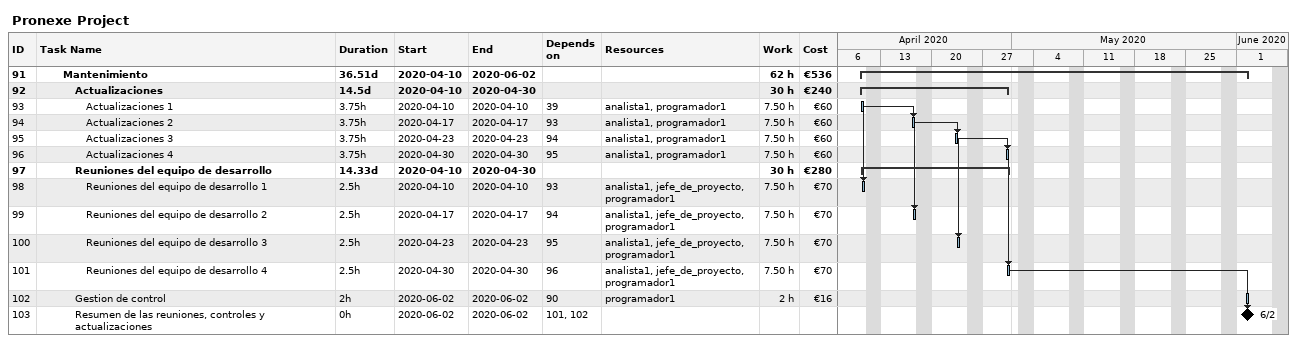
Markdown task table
Pronexe Project

| ID | Level | Task | Duration | Start | Finish | Predecessors | Resources | Work (h) | Cost (€) |
|---|---|---|---|---|---|---|---|---|---|
| 91 | 3 | **Mantenimiento** | 36.51d | 2020-04-10 | 2020-06-02 |  |  | 62 | 536 |
| 92 | 4 | **Actualizaciones** | 14.5d | 2020-04-10 | 2020-04-30 |  |  | 30 | 240 |
| 93 | 5 | Actualizaciones 1 | 3.75h | 2020-04-10 | 2020-04-10 | 39 | analista1, programador1 | 7.50 | 60 |
| 94 | 5 | Actualizaciones 2 | 3.75h | 2020-04-17 | 2020-04-17 | 93 | analista1, programador1 | 7.50 | 60 |
| 95 | 5 | Actualizaciones 3 | 3.75h | 2020-04-23 | 2020-04-23 | 94 | analista1, programador1 | 7.50 | 60 |
| 96 | 5 | Actualizaciones 4 | 3.75h | 2020-04-30 | 2020-04-30 | 95 | analista1, programador1 | 7.50 | 60 |
| 97 | 4 | **Reuniones del equipo de desarrollo** | 14.33d | 2020-04-10 | 2020-04-30 |  |  | 30 | 280 |
| 98 | 5 | Reuniones del equipo de desarrollo 1 | 2.5h | 2020-04-10 | 2020-04-10 | 93 | analista1, jefe_de_proyecto, programador1 | 7.50 | 70 |
| 99 | 5 | Reuniones del equipo de desarrollo 2 | 2.5h | 2020-04-17 | 2020-04-17 | 94 | analista1, jefe_de_proyecto, programador1 | 7.50 | 70 |
| 100 | 5 | Reuniones del equipo de desarrollo 3 | 2.5h | 2020-04-23 | 2020-04-23 | 95 | analista1, jefe_de_proyecto, programador1 | 7.50 | 70 |
| 101 | 5 | Reuniones del equipo de desarrollo 4 | 2.5h | 2020-04-30 | 2020-04-30 | 96 | analista1, jefe_de_proyecto, programador1 | 7.50 | 70 |
| 102 | 4 | Gestion de control | 2h | 2020-06-02 | 2020-06-02 | 90 | programador1 | 2 | 16 |
| 103 | 4 | Resumen de las reuniones, controles y actualizaciones | 0h | 2020-06-02 | 2020-06-02 | 101, 102 |  |  |  |
